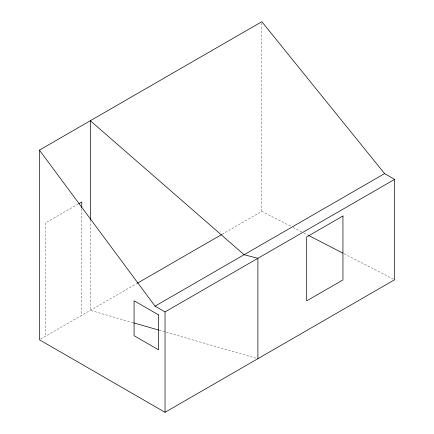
<?xml version="1.0" encoding="UTF-8"?>
<svg xmlns="http://www.w3.org/2000/svg" width="434" height="434" viewBox="0 0 434 434"><rect width="100%" height="100%" fill="white"/><g stroke="black" fill="none" stroke-linecap="round" stroke-linejoin="round"><path stroke-width="0.33" stroke-dasharray="2.17 1.63" d="M78.294 203.964L45.25 223.043L45.25 336.399M40.574 339.095L136.574 283.668M222.034 234.333L261.832 211.353L290.671 226.212M133.195 322.728L90.332 310.364L90.332 220.282M159.175 330.22L165.669 332.091M166.32 332.281L256.592 358.316M293.075 227.449L303.285 232.711M303.887 233.02L308.091 235.19M344.135 253.76L393.991 279.458M261.832 23.056L261.832 211.353M81.771 208.705L81.771 315.312"/><path stroke-width="0.65" d="M39.407 150.121L261.832 21.7L384.589 173.611L394.593 179.383L394.593 279.767L165.034 412.3L39.407 339.768L39.407 150.121L155.03 306.144L165.034 311.921L394.593 179.383M78.874 203.633L81.771 201.956L81.771 207.354M137.16 283.331L221.448 234.669M155.03 306.144L384.589 173.611M133.846 322.918L158.524 330.035M308.693 235.499L342.931 253.141M257.894 358.69L257.894 258.306L244.109 254.715L90.332 120.717L90.332 219.604M165.034 311.921L165.034 412.3M342.952 215.996L306.692 236.931L306.692 300.876L342.952 279.941L342.952 215.996M158.573 314.9L134.068 300.757L134.068 335.704L158.573 349.853L158.573 314.9"/></g></svg>
